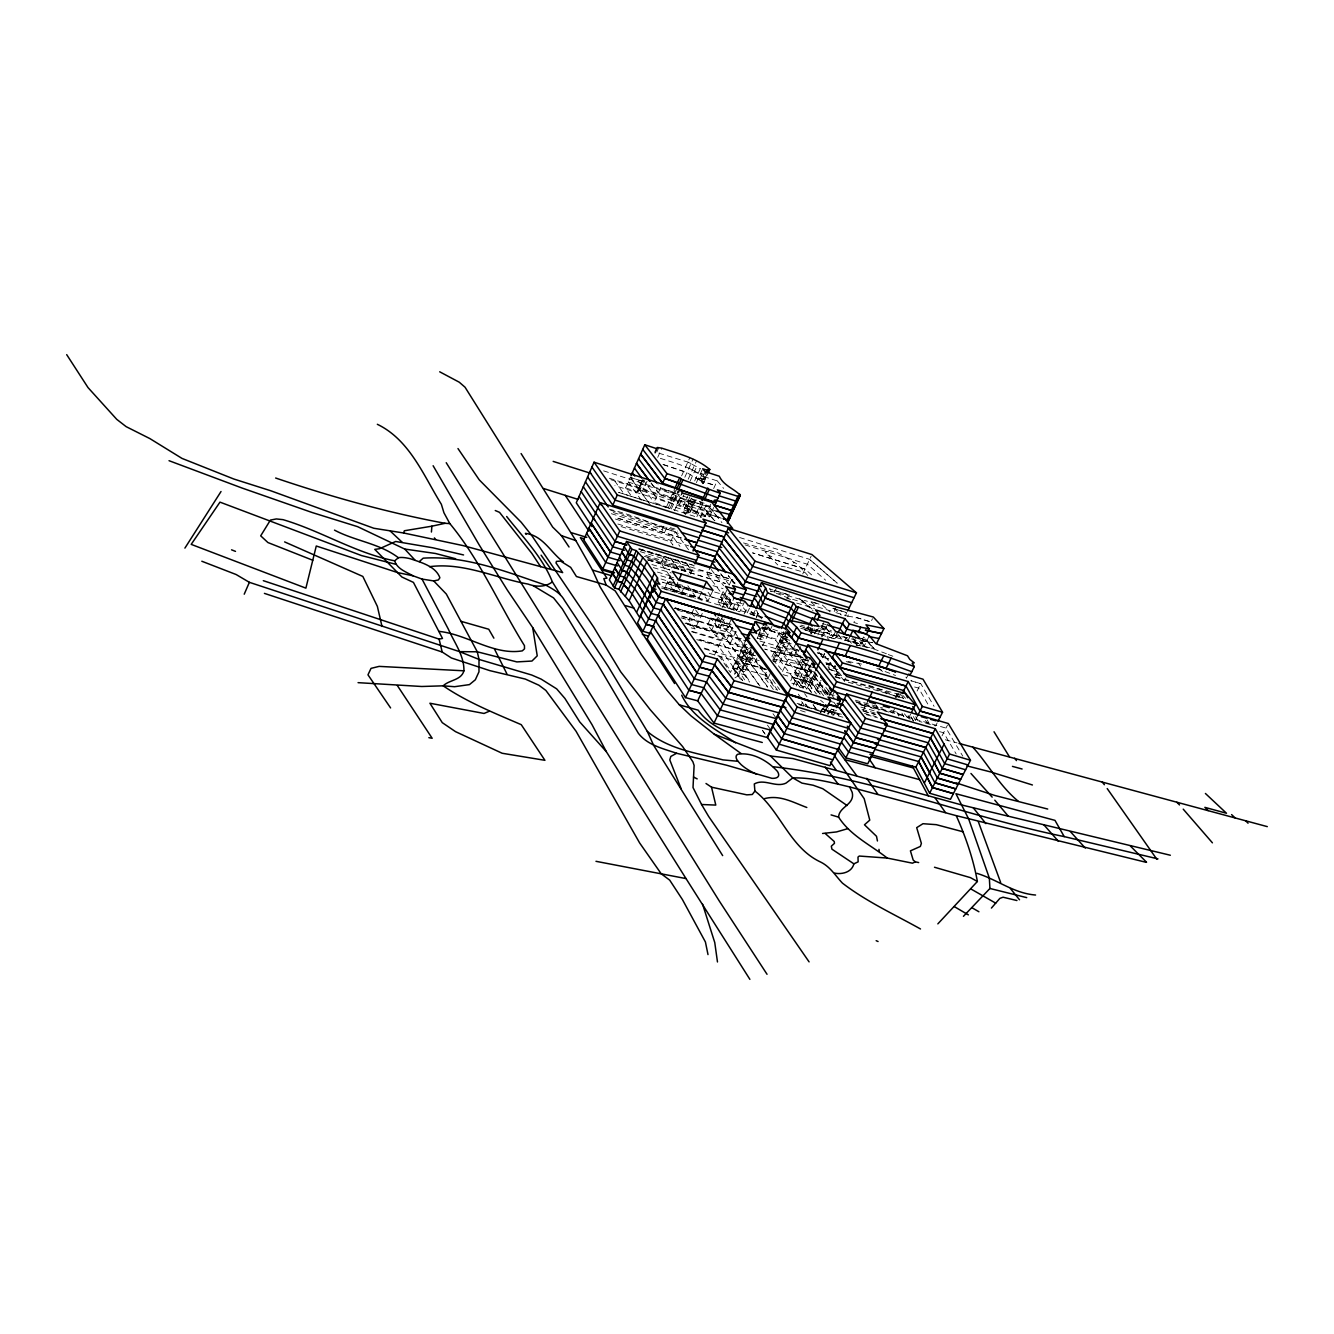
<?xml version="1.0" encoding="UTF-8"?>
<svg xmlns="http://www.w3.org/2000/svg" width="1334" height="1334" viewBox="0 0 1334 1334"><rect width="100%" height="100%" fill="white"/><g stroke="black" fill="none" stroke-linecap="round" stroke-linejoin="round"><path stroke-width="0.75" stroke-dasharray="5 3.75" d="M625.596 487.944L630.282 477.422L642.571 481.274L637.852 491.829L625.596 487.944L631.549 496.265M637.852 491.829L642.088 480.323M654.544 452.426L656.595 447.824M637.402 490.812L642.805 479.94M657.295 447.474L655.261 452.076L687.844 462.064L700.267 468.684M655.011 453.393L657.062 448.791M638.136 490.412L639.703 490.378L644.372 479.906M656.812 452.059L658.863 447.474M639.703 490.378L642.671 491.012L647.34 480.557M657.712 457.395L661.831 448.174M668.334 507.704L654.027 502.368L660.48 488.011L658.046 484.776M666.733 506.353L675.321 487.344M642.671 491.012L670.685 500.067L675.371 489.678M681.624 475.871L689.911 457.512M676.955 488.611L668.351 507.637L669.985 508.571L694.814 516.458L701.267 502.301L702.634 504.069L711.872 506.87M670.018 508.504L678.622 489.478M690.045 496.598L683.208 511.656L687.844 513.006L690.345 512.173L689.078 510.505L673.903 501.417L678.589 491.045M684.826 477.238L693.13 458.896M675.054 529.081L667.2 526.697L664.449 532.783L662.064 529.515L664.816 523.428M671.352 508.988L680.04 489.795M677.255 503.402L681.957 493.03M688.211 479.206L696.531 460.847M674.487 510.622L682.474 492.946M679.256 505.102L683.958 494.714M690.228 480.874L696.465 467.117M683.008 506.703L687.727 496.315M694.681 480.974L700.233 468.751M696.381 482.658L702.668 468.801M661.014 579.023L684.742 586.06L681.724 592.646L660.88 563.231L663.765 556.878L638.036 549.041L687.227 563.898M670.585 541.837L672.936 545.056L670.618 541.771L675.154 531.782L609.788 511.472M686.56 508.571L691.295 498.182L695.097 501.751L694.214 502.301M706.82 474.604L702.634 483.792L703.502 483.292L699.633 479.823L703.818 470.602M686.31 513.173L692.513 499.533M705.186 471.652L700.967 480.907L715.074 485.443M687.844 513.006L694.697 497.966M701.717 482.524L706.37 472.503M689.478 512.723L696.315 497.699M690.345 512.173L697.182 497.165M703.502 483.292L707.67 474.104M696.882 516.692L704.802 499.3M700.383 517.575L706.586 504.002L694.264 500.083M713.657 488.544L717.158 480.874L703.068 476.321L700.6 473.37L703.685 474.304M705.119 516.642L710.855 504.085M713.006 590.262L708.087 600.867L673.653 590.795L676.121 585.409L669.851 576.722L665.016 587.327L667.05 590.328M701.267 600.417L699.149 597.415L665.016 587.327L674.22 590.145L679.106 579.49M642.905 479.506L656.178 497.582L709.371 516.925L713.673 507.52M690.228 574.12L694.13 565.599L638.769 548.724M762.731 617.258L732.95 608.321L707.103 574.137L709.988 567.884M702.301 613.34L695.064 628.948L688.711 620.027L694.23 608.054L700.65 616.908M699.149 597.415L704.019 586.893M756.862 658.162L754.46 663.248L742.388 647.457L730.065 643.888L726.73 639.686L716.125 636.468L707.704 624.646L710.789 617.992L720.76 620.727L718.009 616.942M726.963 589.878L719.81 605.236L662.081 588.061M729.398 584.659L731.766 579.573M711.639 630.232L719.66 613.023M722.161 607.67L727.714 596.131M707.704 624.646L717.625 627.43L723.161 615.574M728.681 597.298L730.498 599.85L728.081 605.019L718.109 602.251L723.011 591.729L727.03 592.796M716.125 636.468L724.212 619.193M729.198 608.504L734.134 597.932M732.95 608.321L735.951 601.901L743.938 604.219M714.49 655.161L731.416 618.993M717.625 627.43L714.891 623.628L728.481 627.597L731.566 621.01M734.484 610.038L722.845 606.586L736.468 610.538L741.32 600.183L737.769 595.481M726.73 639.686L732.333 627.73L721.727 624.479L714.257 614.074L717.208 618.292M744.756 601.25L739.803 611.789L732.699 609.671M730.065 643.888L735.701 631.899L732.366 627.647L721.761 624.412M744.022 614.157L748.174 605.336M755.161 610.338L753.577 613.707L754.827 616.925L749.475 608.221L747.073 613.323L762.331 617.859M756.245 616.842L757.845 613.457L755.994 608.587M756.361 617.825L760.513 609.021M734.917 677.922L738.152 675.921L733.266 668.217L744.155 645.156L747.457 646.09M746.957 647.557L734.35 674.27L740.804 670.318L735.901 662.648M776.738 587.36L774.354 592.396L770.502 591.312M738.152 675.921L751.909 646.823M733.266 668.217L741.421 670.702L752.309 647.69M758.596 634.417L760.647 630.065M755.027 650.125L744.822 671.669L742.788 668.868L750.875 651.759M757.128 638.552L759.179 634.217L781.457 640.62L784.192 644.322L781.524 643.538M764.048 631.065L761.997 628.264L763.365 625.363M759.896 639.836L766.833 625.179M772.069 626.13L762.765 645.723L760.33 642.604M776.205 593.23L787.494 597.699L789.878 592.663M802.734 573.937L811.172 556.161M800.617 646.64L798.282 651.509L778.439 644.022L775.704 640.22L780.44 630.282M771.886 656.912L783.475 632.599M778.439 644.022L784.008 632.366L782.191 629.781M770.302 673.437L767.7 678.873L764.999 675.154L767.584 669.718L745.406 663.332L747.44 666.116L744.022 665.216M773.136 658.062L786.993 629.014M780.607 644.572L786.16 632.916M773.37 689.461L765.016 678.122L766.75 674.487M773.887 659.53L787.11 631.832M773.17 661.047L775.871 661.747L786.993 638.469L784.242 634.784L761.997 628.264M781.491 669.818L778.239 665.549L791.546 637.719M795.948 643.322L782.558 671.252L804.452 677.605L821.194 680.557M807.287 626.913L805.669 630.282L835.067 638.903L836.685 635.568M815.157 672.186L785.776 664.532L774.304 651.842L804.169 657.762L800.95 664.415L794.33 655.778L796.698 650.875M809.888 623.345L807.437 628.464L811.906 634.184M810.688 634.067L814.774 625.563M790.712 680.824L801.25 658.879L809.304 661.097L801.25 658.879L829.698 695.848L831.999 691.129M814.34 633.9L818.459 625.329M800.784 628.397L816.691 631.716L818.359 628.281M793.213 685.126L806.803 656.912M817.875 634.967L824.495 621.227M796.281 686.01L809.888 657.812M821.794 636.385L828.414 622.661M821.844 637.085L826.646 627.13M836.351 606.987L833.967 611.956L787.46 597.765M804.452 677.605L810.222 665.666M811.706 663.365L800.183 687.227L803.285 688.111L811.906 670.268L807.037 663.698L803.968 662.798L784.342 637.619L787.027 638.402M806.837 688.961L815.041 671.986M811.406 692.379L807.837 687.644L814.857 673.153L796.848 668.067L809.038 684.392M822.244 657.862L825.929 650.275M824.679 653.943L823.028 657.345L828.764 659.046L822.995 657.412L818.342 651.376M835.568 631.449L833.083 636.585L857.912 644.055L850.492 635.451L847.99 640.587L854.927 641.887L857.395 636.835M801.05 705.419L802.468 702.468M816.291 673.92L809.038 688.928L811.322 692.213M804.435 629.798L834.217 638.736L837.252 632.483M845.239 615.974L846.823 612.706L832.9 608.437L846.857 612.639M835.901 612.639L847.757 616.158L850.158 611.205M810.438 682.258L792.446 677.222L799.75 687.01L792.446 677.222L810.472 682.191L818.793 693.28L816.525 690.362L820.61 681.941M828.731 665.216L830.182 662.214L837.919 672.119M844.922 640.754L846.523 637.485L857.529 640.72M835.784 675.287L837.469 671.869L826.997 668.617M826.78 694.981L828.964 690.478M835.718 676.638L840.153 667.5M855.761 637.435L853.326 642.454L841.921 639.253L838.602 635.251M820.51 712.423L822.278 708.821L837.035 712.99L840.387 717.675M820.76 712.74L822.961 708.237M808.838 669.284L828.914 696.031L831.149 691.429M825.096 705.269L822.845 709.905L842.554 715.674M861.981 640.187L863.582 636.935L874.07 648.624L856.078 645.006L857.729 641.621M824.345 712.056L825.813 709.054M832.533 695.264L834.75 690.745M826.763 708.187L824.529 712.773L822.044 709.304L834.384 712.84L831.315 709.104L829.064 713.707M859.563 645.156L861.147 641.887M857.479 623.578L853.827 622.461L856.211 617.525L870.869 622.011L872.503 618.659M853.293 642.521L861.697 643.972L864.132 638.969M844.405 681.007L845.906 677.939M869.334 635.701L864.365 645.873L854.894 641.954L847.957 640.654M831.532 714.357L836.001 705.219M832.866 715.958L837.352 706.77M862.998 710.839L867.584 701.567M895.214 697.365L896.832 694.097L898.366 694.164M895.798 697.415L897.415 694.18M896.715 697.482L898.966 693.613L897.298 696.932M909.138 673.153L906.003 678.839M901.467 692.446L898.949 697.499L896.882 694.03L898.899 697.582M894.714 708.654L892.513 713.073L856.628 703.285M917.075 691.062L920.777 683.675L910.989 680.707M908.404 718.526L910.688 713.973M915.374 720.21L917.659 715.658M937.135 722.945L935.618 725.963L919.026 721.327M942.037 735.851L947.524 725.029M685.859 505.819L690.528 507.103L693.03 506.286C679.94 494.614 661.747 490.495 645.289 485.159M737.102 668.417L743.572 664.449L738.652 656.812L750.208 660.297L748.157 657.512M746.356 658.546L739.903 662.481L735.334 662.098L749.658 682.124M742.721 656.545L749.158 652.659M751.942 646.74L745.539 650.575L740.954 650.175L767.45 686.576M698.449 478.089L703.101 479.49L705.603 478.673C692.83 467.55 675.438 463.248 659.546 458.079M768.484 551.259L765.299 552.159L777.772 564.949M794.13 562.298L793.23 562.481L793.963 563.231M690.528 507.103L692.163 506.82M687.96 501.2L694.247 502.234M704.736 479.173L698.482 478.022L700.95 480.974L715.041 485.509M647.54 558.012L687.71 571.169L701.601 570.802L732.966 579.923M640.754 484.559L642.354 484.459M732.516 668.051L737.152 668.351M742.755 656.461L738.136 656.145L759.73 686.06M743.772 644.189L746.873 644.389M846.556 637.419L838.002 636.268L824.229 632.133M781.224 566.266L785.292 566.883M847.707 616.225L856.245 617.459L870.902 621.944M825.779 662.781L833.033 664.449M820.894 656.145L826.496 657.112M848.057 661.447L862.064 664.182M773.086 658.963L800.95 664.415M774.27 651.909L802.134 657.429M856.111 644.939L874.104 648.557L863.615 636.868M798.699 650.975L776.772 646.657L783.958 653.577M862.564 640.704L872.569 642.738L858.546 639.97M802.835 657.379L790.862 653.943L779.323 641.321L791.262 643.738M779.289 641.404L791.229 643.822M787.794 637.285L781.824 636.051L789.011 643.021M787.76 637.352L781.791 636.135L793.397 648.641L797.382 649.808M642.321 484.525L645.322 485.092M794.33 655.778L802.901 657.662M770.318 590.829L807.404 601.284M762.248 627.247L778.839 633.65L781.557 637.502L790.829 640.77M781.557 637.502L783.725 638.052M831.282 709.188L833.783 709.755M945.306 739.77L957.062 742.905M746.14 675.187L740.47 673.67L744.689 679.89M863.948 711.372L875.888 714.64M791.846 683.175L807.837 687.644M767.884 555.044L771.869 556.762M835.668 676.722L899.466 694.564M720.727 620.794L710.789 617.992L714.757 623.545M796.882 667.984L814.891 673.086L818.492 677.772L814.857 673.153M794.63 672.636L812.689 677.639L825.813 694.964M866.266 714.657L877.589 717.859M842.888 717.208L832.449 714.274L828.131 708.688M685.993 622.928L743.221 639.219M823.678 695.764L799.049 663.482L815.091 667.95M765.733 669.201L745.372 663.398L747.407 666.2M742.788 668.868L764.999 675.154M765.016 678.122L767.7 678.873M834.951 677.005L868.551 686.61L897.015 696.815M748.124 657.579L759.263 660.68M704.669 648.991L754.46 663.248M741.421 670.702L744.822 671.669M862.965 710.922L874.754 714.19M864.499 713.39L876.355 716.708M836.635 710.705L830.732 709.021L828.047 714.49L823.295 708.171M841.387 714.29L837.418 713.156L839.87 716.425M730.532 599.783L720.593 596.915L729.164 608.571M730.498 599.85L720.56 596.998L724.629 602.384M817.692 653.126L823.745 654.777L844.372 681.09L903.552 698.266M826.113 663.181L835.834 665.966M755.711 655.828L697.932 639.186L755.678 655.894M823.078 686.043L819.126 684.992L826.73 695.047M816.525 690.362L834.167 695.431M855.744 701.601L904.786 715.658M865.316 706.17L859.379 704.435L879.023 710.105M860.864 707.087L874.704 710.972M861.981 709.354L875.954 713.29M939.603 731.666L943.622 732.733L956.161 753.977M834.65 712.289L822.311 708.754L824.762 712.289L799.033 704.069M787.277 567.45L805.202 572.636L810.655 578.706M817.225 652.693L825.062 654.961M681.057 617.809L688.711 620.027M762.114 644.656L801.817 656.161M691.245 627.847L695.064 628.948M775.871 652.343L764.766 649.124L775.904 652.259L778.622 655.994L775.938 655.227M778.656 655.928L775.988 655.144L795.331 680.74L798.449 681.541L803.285 688.111M692.429 631.549L748.274 647.607M801.084 668.768L804.169 669.651L809.021 676.255L805.919 675.354M804.135 669.735L801.05 668.851L781.557 643.472L784.225 644.255M783.008 674.637L824.562 686.66M709.304 653.327L765.466 669.568L757.362 663.832M803.035 681.341L806.17 682.141M855.261 700.2L882.891 708.071M890.728 710.422L896.648 712.139L898.632 715.924M856.361 702.318L945.973 728.081L962.814 756.195M743.538 542.921L778.156 553.01L797.449 564.232L805.202 572.636M674.62 608.237L691.846 613.256L698.182 622.211L682.925 617.775M674.587 608.304L691.796 613.34M677.739 610.222L700.683 616.825M681.524 616.025L737.385 632.233M757.295 638.136L765.299 640.387M760.113 641.137L778.689 646.44L781.407 650.175L778.722 649.391M684.992 623.228L742.838 639.936M803.918 662.881L807.003 663.782M835.568 674.204L841.487 675.838M808.804 669.368L811.939 670.185M809.054 676.171L805.953 675.271L820.093 694.164M829.414 701.067L835.334 702.785M761.964 628.347L784.209 634.867M676.071 608.221L731.949 624.512M759.83 632.766L767.85 635.034L761.697 627.297M914.607 686.993L918.576 688.061L928.731 705.669M837.819 669.585L827.997 666.717L831.265 671.035M810.255 665.599L788.311 659.246L783.992 653.51M834.484 674.187L842.104 676.421L836.051 669.084M785.826 664.465L807.72 670.852M692.629 502.501L687.977 501.15L690.412 504.152L704.519 508.537L714.64 520.827L716.742 516.241L706.62 503.935M819.86 628.714L831.649 632.099M674.22 590.145L699.116 597.499M770.385 629.665L762.414 627.313L770.352 629.731L767.917 626.58M846.19 661.614L854.043 663.932M910.955 680.774L920.777 683.675L934.083 706.37M822.311 623.612L826.263 624.696M708.054 600.934L701.601 592.129L667.45 581.991L673.653 590.795M667.417 582.074L701.567 592.196M676.121 585.409L710.555 595.531L707.27 591.245M793.43 648.557L797.415 649.741M673.587 577.755L669.851 576.722L676.155 585.326M661.981 586.743L681.724 592.646M722.211 600.1L662.498 582.191L722.178 600.167L728.081 607.987M838.035 636.201L801.017 625.129M785.876 633.667L764.866 626.613M651.876 564.532L669.685 569.835M653.293 567.6L671.252 572.953M713.023 585.676L723.011 588.611M657.429 572.086L671.285 576.188M660.864 575.838L674.837 579.973M714.607 592.029L724.595 594.964L736.435 610.605M821.36 627.68L831.332 630.615M830.465 669.751L837.469 671.869M704.169 648.107L716.141 651.626L730.415 672.503L745.539 640.77L733.216 637.185L729.898 632.933L719.259 629.765L714.791 623.478M707.103 574.137L734.934 582.574M786.626 598.249L790.612 599.45M644.339 556.345L691.812 570.669L685.926 562.648M649.008 559.63L660.88 563.231M647.74 559.863L725.413 583.442L647.707 559.93M669.735 569.968L666.3 568.934L661.381 562.214M820.844 625.363L826.68 627.047M819.51 631.582L807.437 628.464L823.462 632.916L829.381 640.303M812.339 630.632L799.933 626.13L808.821 629.548M696.765 639.636L718.676 646.19L742.588 680.59L733.016 666.983M638.819 548.658L692.196 564.932M640.12 551.626L731.799 579.49L735.367 584.192M796.731 603.085L814.64 608.487M661.464 588.044L695.297 598.399M687.944 624.345L723.778 635.301L760.013 686.143M687.91 624.429L723.745 635.384L738.202 656.011M691.379 631.666L721.227 640.754L735.601 661.531M735.868 662.731L744.055 665.149M787.227 594.347L769.334 588.861L791.162 595.648M819.026 604.102L811.072 601.667L818.993 604.169M645.756 555.444L686.143 567.934L694.63 571.636M728.848 624.462L675.087 607.887L728.898 624.379L776.338 689.861M682.491 616.475L726.33 629.848L740.82 650.458M738.619 656.878L746.773 659.38M716.191 511.055L708.704 508.821L711.506 512.256M610.772 479.673L681.307 501.734L686.01 504.052L701.634 517.392M706.536 513.54L719.593 517.559L706.57 513.473L709.338 516.992M615.441 519.043L672.903 536.752L679.956 546.406M621.094 526.58L670.618 541.771M699.116 507.037L700.467 508.821L711.539 512.189M745.089 544.889L807.353 564.232L825.646 580.223M805.002 569.151L752.509 552.843L805.036 569.084L814.157 577.138M611.372 513.707L662.064 529.515M681.157 537.885L616.191 517.675L682.041 538.269M617.859 524.012L688.728 545.889M739.603 537.519L809.655 559.363L837.218 583.191L809.621 559.43M610.538 510.238L677.505 531.082M609.321 509.204C633.333 514.924 655.428 524.912 678.272 533.367M705.319 516.692L675.921 507.454L673.52 504.185L614.924 485.643M647.89 501.634L618.609 492.379L669.401 508.371L649.841 502.251M628.214 482.058L640.503 485.893L640.053 484.876M609.304 478.206L675.704 499.366L678.106 502.635L707.52 511.906L712.373 518.192M800.483 710.522L806.42 712.406M650.692 505.469L630.282 477.422L642.538 481.341L642.104 480.257M603.618 470.869L677.872 494.547L680.29 497.799L709.688 507.187L721.927 522.645M680.323 497.732L709.721 507.103M797.098 703.351L824.812 712.206M798.766 704.635L822.544 712.139M673.186 492.063L660.513 487.944L674.787 493.397M663.115 464.482L686.91 472.636L702.201 481.657M663.081 464.549L683.658 471.336M868.651 685.192L889.078 692.913L891.262 696.631M876.888 668.484L895.531 675.471M886.376 653.71L873.286 648.808L866.867 640.754L861.197 638.352L866.833 640.82M888.194 654.494L895.681 657.278M762.198 627.313L778.806 633.717M759.129 633.833L775.704 640.22M670.685 500.067L673.903 501.417M687.827 462.131L691.045 463.498M694.364 471.736L698.149 473.353M716.775 516.175L722.161 518.709M696.048 477.956L699.633 479.823M674.821 493.313L701.3 502.234L702.668 504.002M685.643 500.9L689.211 502.768M688.961 468.101L692.346 470.085M820.543 700.267L823.412 702.568M801.767 600.017L814.207 610.822M843.772 636.468L851.542 643.221M833.833 608.221L841.387 614.991M822.378 605.086L829.915 611.872M810.955 601.901L816.958 607.354M799.583 598.666L813.123 610.889M820.677 626.546L834.217 638.736M878.806 668.084L883.308 672.253M772.519 659.963L778.239 665.549M902.885 695.414L905.519 698.316M861.18 641.821L866.416 647.69M925.379 720.41L928.047 723.462M717.192 480.807L723.612 488.361M904.369 713.79L908.371 718.609M896.681 712.056L899.333 715.307M837.535 633.833L841.954 639.186M685.893 505.753L688.311 508.771L702.418 513.14L704.902 516.291M704.485 508.604L714.607 520.894M805.436 681.124L811.706 688.844M834.317 702.968L837.385 706.687M683.208 511.656L685.643 514.624M704.269 477.122L705.569 478.739M814.44 628.898L816.658 631.782M761.714 618.959L758.046 614.257L745.673 610.655L742.304 606.486L731.649 603.251L723.045 591.646M760.397 634.167L765.266 640.453M858.112 662.881L860.663 666.116M803.068 681.257L808.988 689.011M734.5 583.658L728.281 575.638L734.467 583.742M810.205 627.964L812.306 630.699M691.729 504.686L692.996 506.336M736.685 637.352L753.26 658.813M809.071 684.325L816.458 694.03M720.977 574.187L729.631 585.543M834.1 698.099L825.696 687.143L831.666 695.047M778.773 649.308L798.182 674.787L801.3 675.604L806.136 682.224M736.518 602.218L738.869 605.403L725.279 601.351L728.047 605.102L718.142 602.184L721.127 606.37M859.58 641.321L861.664 644.039M876.038 705.069L878.339 708.071M711.222 569.501L723.595 585.709M700.5 508.754L699.133 506.97L658.329 492.796L651.042 483.025M759.213 634.134L761.297 636.868L757.895 635.868L761.264 636.952L759.179 634.217M804.585 693.58L807.003 696.898M813.19 704.902L816.842 709.821M696.982 511.722L698.332 513.507M805.586 704.002L808.02 707.237M799.083 663.398L811.322 679.673M651.075 482.958L658.362 492.73M774.053 659.296L775.838 661.814M675.187 531.716L689.395 550.892M801.617 701.634L804.068 704.919M721.444 618.126L728.481 627.597M794.68 672.569L806.787 689.028M750.925 651.676L752.943 654.527L741.387 651.025L746.323 658.629M814.857 676.888L828.948 695.948M798.399 681.624L803.251 688.194M811.939 682.908L820.127 694.08M720.693 573.72L723.128 577.038M638.386 480.924L654.027 502.368M685.893 562.715L691.779 570.752M743.822 644.105L777.655 690.312M798.282 694.18L801.901 699.133M630.298 477.355L648.324 502.101M677.722 559.696L688.244 574.27M740.854 650.375L767.517 687.243M628.247 481.991L641.371 500.283M813.073 704.585L817.675 711.089M687.81 585.793L697.282 598.999M825.863 708.971L828.781 713.19M614.741 480.94L624.345 494.38M663.798 556.812L671.902 568.251M735.634 661.464L750.042 681.757M772.97 713.69L776.588 718.743M805.536 704.152L807.804 707.454M732.549 667.967L740.837 679.79M772.469 679.506L779.606 689.695M767.467 725.146L771.052 730.248M762.464 730.265L764.816 733.65M762.748 730.782L765.116 734.2M720.927 656.678L730.282 670.618M744.189 645.089L749.124 652.726M905.903 677.122L906.57 678.306M927.23 719.943L929.214 723.562M915.658 716.575L917.625 720.21M913.423 721.044L910.422 715.691L913.373 721.127M901.501 695.047L903.435 698.716M913.39 716.608L915.341 720.277M910.105 719.41L908.137 715.791L910.071 719.476M901.917 713.123L903.885 716.742L901.867 713.206M756.578 610.255L757.845 613.457M835.784 667.017L826.246 664.199L835.751 667.083M825.963 627.764L822.044 626.33L825.929 627.83L833.05 636.652L825.963 627.764M678.923 569.618L669.568 556.662L678.889 569.685"/><path stroke-width="1.5" d="M457.979 448.558L479.239 479.84L521.227 522.294L531.499 535.167L593.73 627.163L620.694 671.802L650.108 709.571L682.658 746.59L692.896 761.814L694.114 765.449L693.013 787.544L701.567 804.502L708.604 816.391L809.088 961.881M431.416 532.016L431.899 526.18L445.089 523.312L449.825 523.595C480.04 559.913 499.416 605.419 524.462 645.639L524.512 648.824L522.311 650.859C493.43 655.628 467.434 634.284 438.819 631.366M918.676 862.564L915.407 861.864L912.456 863.181L887.243 858.062C870.568 844.939 850.392 835.534 838.602 817.142C838.953 806.486 855.127 804.752 852.209 792.396L849.641 786.927C831.049 782.491 812.022 777.472 792.813 777.922L785.976 783.141C775.621 787.927 764.215 778.239 754.294 783.975L754.911 791.062C780.64 810.772 789.311 847.557 820.81 862.148C830.448 866.933 835.451 875.788 842.454 883.141C866.466 901.617 894.197 914.29 920.51 928.981M396.115 564.365L361.547 555.578L219.977 502.134L191.196 544.372L305.886 588.144L316.275 546.006L397.465 572.536L412.973 575.788L422.011 579.073L433.717 580.94L438.336 579.957L439.903 577.772C435.618 566.1 420.744 562.348 410.055 558.663A24.612 7.871 22.6 0 0 398.382 557.712L394.681 560.83C396.948 568.901 406.436 572.053 412.973 575.788M66.7 354.644L88.011 387.577L116.758 419.36L126.146 426.647L149.892 438.603L182.008 458.412L233.834 479.023L270.752 490.762L373.837 528.264L403.585 532.983L404.335 530.765L431.899 526.18M422.011 579.073L448.307 629.064C454.26 642.621 464.232 655.411 463.932 670.802C461.231 680.423 449.458 679.723 443.171 685.826L421.727 686.493L358.062 682.658M887.243 858.062L859.263 856.044L857.995 857.062L858.129 861.847L853.877 863.832C851.892 872.186 842.138 874.637 834.684 873.153M244.222 594.197L249.375 582.324L236.151 574.537L201.818 561.247M693.113 551.042L705.953 523.028L702.901 519.109L732.75 528.564L711.889 502.368L682.474 492.946L680.04 489.795L594.064 462.198L576.271 502.768L591.996 526.596M694.947 563.832L698.866 555.294L677.455 526.747L600.167 502.635L583.742 539.836L602.735 569.068L614.59 572.603M612.823 505.102L617.292 495.031L594.064 462.198M630.982 475.821L644.789 444.772L657.062 448.791L657.295 447.474L661.831 448.174C678.322 453.643 696.415 458.029 709.788 469.485L708.404 472.519M602.735 569.068L619.743 530.965L600.167 502.635M626.563 541.454L609.355 579.89L614.507 587.894L618.943 589.311L629.148 600.75L639.586 617.308L657.529 577.872L646.74 561.831L636.335 550.659L631.882 549.224L626.563 541.454L734.167 574.404L746.206 589.728L741.354 600.117L733.55 597.865M613.09 585.993L630.432 547.357M614.507 587.894L631.882 549.224M644.789 444.772L666.95 473.62L662.664 483.158L715.858 502.768L713.99 500.433M618.943 589.311L636.335 550.659M620.56 591.912L638.002 553.176M625.346 596.098L642.855 557.295M675.354 487.277L679.64 477.772L666.95 473.62M676.988 488.544L681.274 479.023L679.64 477.772M714.424 505.886L720.21 493.263L682.958 479.89L678.656 489.411L703.468 497.482M629.148 600.75L646.74 561.831M636.718 612.106L654.56 572.836M657.529 577.872L657.812 581.507L659.896 584.225L655.628 583.091L637.552 622.811L642.921 631.316L650.875 633.6M705.936 473.253L707.32 470.202L709.788 469.485M707.537 473.02L708.921 469.968M702.018 500.667L707.787 488.011M642.921 631.316L661.164 591.329L655.628 583.091M709.154 489.761L704.836 499.233L715.874 502.701M665.683 598.649L647.273 638.869L685.509 697.599L697.682 700.85L713.99 723.095L767.5 737.602L787.66 695.731L731.416 618.993L665.683 598.649L705.102 655.628L717.292 659.013L734.05 680.64L787.66 695.731M681.557 574.137L679.139 579.406L704.052 586.827L706.47 581.591L672.303 571.369L678.589 580.007L713.006 590.262L706.47 581.591M707.32 470.202L702.668 468.801L705.186 471.652L719.276 476.221C723.745 485.776 733.817 488.461 740.337 495.298L737.902 496.331L727.08 519.793L723.311 518.709M727.564 520.694L731.132 512.956L731.065 514.824L729.214 515.174M734.034 506.67L737.619 498.883L738.169 500M738.352 497.282L739.786 494.197M727.497 522.594L739.736 496.015M727.397 523.362L740.337 495.298M710.022 567.817L728.281 528.281L811.939 554.56L856.445 592.83L847.64 611.005M746.206 589.728L732.599 585.626L735.418 589.328L732.983 594.514L728.981 593.447M685.509 697.599L705.102 655.628M728.281 528.281L754.977 561.214L743.088 586.626L716.858 553.026M697.682 700.85L717.292 659.013M750.258 606.536L761.464 582.708L836.351 606.987L873.303 617.025L883.925 628.547L876.571 643.538M755.994 608.587L765.649 588.077L761.464 582.708M760.313 608.237L767.584 592.796L765.649 588.077M745.206 641.154L749.441 632.183L754.01 632.633L760.33 629.031L755.261 621.594L746.957 639.203M713.99 723.095L734.05 680.64M763.365 625.363L764.732 622.461L786.993 629.014L789.778 632.616L788.411 635.501M781.274 628.531L793.48 602.868L767.584 592.796M785.176 629.048L789.344 620.293L819.176 626.546L812.389 618.159L809.921 623.278L812.156 626.163M789.745 620.293L796.298 606.553L793.48 602.868M791.912 620.86L798.466 607.137L819.726 615.257L817.292 620.343M789.344 620.293L796.615 627.113L791.579 637.652L795.948 643.322L807.937 646.79M795.981 643.238L801.05 632.649L796.615 627.113M816.208 614.174L813.757 619.259L795.998 612.306M911.489 712.389L915.324 704.702L905.819 693.747L846.656 676.405L825.929 650.275L807.904 645.072L803.502 654.21L807.203 659.063M749.441 632.183L790.912 687.727L767.183 737.035L776.338 750.042L829.915 765.666L850.875 723.145L839.553 707.854L828.347 704.602M817.892 649.758L822.978 639.236C854.244 645.106 884.575 655.428 914.324 666.616L910.055 675.187M813.373 667.233L814.807 664.265L809.888 657.812L806.803 656.912L787.11 631.832L789.778 632.616M776.338 750.042L797.165 706.987L787.727 694.347L827.33 707.037L825.663 704.736M815.824 670.385L820.293 661.13L807.904 645.072M838.336 632.166L844.889 618.643L815.474 609.855L819.726 615.257M832.082 658.146L839.703 642.421M850.125 635.718L844.389 634.15L849.358 623.928L844.889 618.643M850.492 635.451L852.96 630.365L859.896 631.699L869.334 635.701L875.821 643.655L907.52 655.778L909.771 659.363L914.257 662.848L912.189 663.231L914.324 666.616M825.329 651.142L845.139 656.095L850.225 645.673M905.953 686.076L840.153 667.5L842.404 662.898L834.617 653.06L825.296 651.225M858.279 632.283L860.73 627.247L869.101 628.814L866.65 633.833L858.246 632.349M820.293 661.13L836.618 681.674L832.032 691.045L829.548 687.877M746.606 638.186L749.658 638.486L746.64 638.119L787.91 693.963L827.514 706.67L830.532 700.467L828.014 697.032L840.37 700.617L837.385 706.687L828.531 704.235M838.269 700.583L839.753 697.565L834.75 690.745L831.899 689.911L811.706 663.365L814.807 664.265M869.918 754.327L915.874 767.15L929.615 793.23L950.475 799.283L970.485 760.263L948.291 723.512L846.756 694.097L839.786 708.321L858.212 732.85L880.157 738.869M937.935 721.361L942.554 712.239L923.011 679.189L834.617 653.06L878.722 665.949L883.858 655.544M867.617 701.484L872.203 692.179L915.324 704.702M845.139 656.095L885.993 668.484L891.129 658.096M970.485 760.263L949.591 754.027L935.301 728.748L877.255 711.989L887.31 724.479L867.734 763.798L845.856 757.845L865.416 718.309L846.756 694.097M902.234 693.563L908.221 681.541L842.404 662.898M908.221 681.541L922.311 706.403L917.692 715.591L912.706 706.636M915.874 767.15L935.301 728.748M924.462 782.791L944.222 743.888M929.615 793.23L949.591 754.027M754.911 791.062L752.293 794.497L746.807 794.847L711.522 787.177L706.003 783.492M221.027 491.512L184.909 548.107M822.578 833.483L836.518 831.932L847.657 828.697M849.641 786.927L956.245 815.658C965.432 836.118 973.42 859.246 977.372 881.491L937.835 923.878M729.548 518.693L727.047 519.86L723.345 518.643M738.202 499.933L735.718 501.05L718.926 495.781M991.412 908.07L999.866 898.366L1003.051 897.215L1016.942 900.533M1157.979 858.896L1064.215 836.601L1054.977 820.36L955.944 793.73L968.717 819.076L989.344 878.089L989.928 888.477L963.448 916.308M419.243 561.614L423.178 558.179C465.649 555.278 506.587 571.952 546.123 585.293C553.076 589.228 560.597 593.08 564.515 600.433L608.204 666.45L647.307 731.416L653.643 745.356L722.661 855.611M506.653 516.491C522.945 537.185 542.554 557.162 552.359 581.857C545.439 587.36 535.968 586.993 528.064 584.092C495.448 578.022 463.448 562.198 429.581 566.683M756.695 774.254A23.228 7.821 26 0 1 741.137 764.649L737.985 761.297A23.378 7.871 26 0 1 737.935 754.194C752.593 752.026 767.767 760.78 777.405 771.369A23.378 7.871 26 0 1 771.919 778.339L726.63 765.216L676.605 753.276L670.819 756.445L669.785 759.93L681.174 788.828M489.411 711.189L484.042 713.457L429.915 703.235L442.271 722.661L455.528 731.649L502.151 753.26L544.922 760.313L521.26 724.679C494.647 713.173 467.217 702.218 443.171 685.826L454.561 686.71L469.451 684.609L475.338 679.773L478.973 671.802L479.006 659.413L477.289 651.792L446.323 594.047L433.717 580.94M263.315 580.674L439.103 639.119L442.488 638.452L413.44 582.408L401.901 577.022L374.787 549.375L379.473 548.741L395.681 541.487L432.633 547.757L463.565 554.944M731.099 514.757L716.158 511.122M731.416 510.405L714.624 505.186L731.382 510.472L733.266 510.072L733.316 508.204M249.375 582.324L459.546 651.642L477.289 651.792L516.858 661.914L531.949 661.047L537.235 655.844L532.716 627.664L507.304 590.062L479.089 544.756L433.116 465.733M764.699 798.566C779.973 794.697 792.98 802.351 806.82 807.487M463.932 670.802L379.123 666.383L371.035 668.367L367.967 674.821L390.595 707.937M701.567 804.502L715.791 805.086L711.522 787.177M773.203 766.75C872.553 777.839 966.516 816.625 1064.215 836.601M737.985 761.297L722.961 759.88C696.932 753.126 668.584 749.458 647.307 731.416M521.094 453.56L575.838 540.587L592.496 570.052L600.067 586.81L641.204 654.194L666.933 690.178L679.39 704.852L691.062 715.924L714.257 734.184L770.485 756.028L792.98 758.562L962.414 805.152L1170.352 855.244M169.034 460.697L242.021 488.027L312.106 512.506L357.595 526.663L404.736 549.058L435.534 553.493L455.628 558.746M428.848 737.669L432.166 738.269L397.365 685.576M786.86 625.496L798.499 637.986L847.707 650.842M708.004 954.594L705.419 941.987L682.408 899.533L669.701 880.14L661.247 873.82L639.653 842.971L576.055 731.249L545.873 690.445L538.903 685.226L525.313 679.073L489.761 670.618L451.376 657.979L442.204 652.026L264.415 593.38M595.981 861.314L686.026 878.589L749.891 979.356M445.089 523.312C387.577 512.623 331.032 496.765 275.638 478.022M403.585 532.983L463.115 545.606L562.665 572.619L556.011 562.965L556.445 561.397L560.547 561.08L570.669 567.367L576.438 576.521L606.186 585.076L615.174 590.879L674.604 683.542M869.001 636.551L879.023 638.519M865.466 630.265L881.457 633.583M865.499 630.198L881.491 633.5M394.681 560.83C355.594 553.193 321.127 530.882 282.958 519.643L276.321 518.943L270.418 520.077L260.697 535.834L267.934 542.554L312.773 560.247M883.925 628.547L865.949 624.796L869.101 628.814M812.389 618.159L828.414 622.661L835.568 631.449L860.397 638.953L852.96 630.365M956.245 815.658L1146.306 862.348M989.928 888.477L1026.73 897.632M1047.724 809.054L994.797 795.464L956.595 783.025M967 765.899L990.762 771.969L1032.416 784.976M976.905 873.336C997.348 879.573 1013.456 893.263 1035.568 895.031M796.031 612.223L793.83 611.739L791.062 607.954L765.182 597.899M796.298 606.553L798.466 607.137M959.029 743.422L1267.3 826.63M844.772 759.63L919.643 779.656L928.281 795.831M656.011 589.261L653.126 588.577L658.629 596.865L754.394 625.046M839.753 697.565L837.285 696.898L840.37 700.617M688.961 690.212L701.134 693.48L717.475 715.708L771.052 730.248M701.1 693.563L688.911 690.295L650.508 631.799M870.602 756.428L913.406 767.967L919.643 779.656M1012.439 766.383L1022.094 769.001M870.585 758.062L848.674 752.159L841.421 742.171M699.733 667.133L711.922 670.485L728.547 692.296L782.141 707.22L728.514 692.379L711.872 670.568L699.683 667.217L660.63 609.671M773.803 724.495L720.227 709.888L703.818 687.76L691.612 684.542L653.043 626.28M872.97 753.276L851.059 747.34L843.772 737.385M663.131 604.202L702.401 661.431L714.624 664.716L731.315 686.426M779.356 712.99L725.746 698.216L709.221 676.255L696.982 673.003L658.062 615.308L697.032 672.92M855.861 737.602L877.755 743.672L855.828 737.685L847.273 726.163M776.588 718.743L722.978 704.069L706.52 682.007L694.297 678.773L655.561 620.76M875.354 748.474L853.477 742.438L844.906 730.949M875.321 748.557L853.443 742.521L844.872 731.032M884.942 729.231L862.998 723.161L844.455 698.783M784.909 701.434L731.282 686.51L714.59 664.799M882.541 734.05L860.613 728.014L842.121 703.552M874.704 749.291L918.709 761.547L932.533 787.51L953.393 793.597M679.39 704.852L698.182 710.188C713.04 731.015 739.203 736.101 762.281 742.488M840.203 667.434L832.433 657.562L840.153 667.5L906.003 686.01L919.976 711.039L940.22 716.842L920.026 710.955M843.888 673.787L903.752 690.528L907.687 697.765M865.416 718.309L887.31 724.479M877.455 739.186L923.445 752.193L937.352 778.039L958.229 784.159L937.402 777.955M875.054 744.005L921.077 756.878L934.917 782.825L955.794 788.911L934.967 782.741M642.304 634.367L648.207 636.051M881.807 735.001L925.813 747.49L939.836 773.17L960.713 779.306L939.803 773.236L934.534 762.965M881.774 735.084L925.779 747.574M921.344 716.708L926.897 718.209M930.532 719.343L936.101 720.844M884.509 724.996L930.565 738.086L944.689 763.648L965.616 769.768M884.142 730.332L928.197 742.788L936.952 758.212M460.78 621.26L488.744 629.248L493.88 638.152M646.123 624.279L654.094 626.58L646.09 624.362L640.737 615.824M922.311 706.403L942.554 712.239M869.585 702.051L875.454 703.752M883.291 706.003L889.178 707.687M932.916 733.467L880.874 718.509L932.95 733.383L941.787 748.674M656.595 621.11L648.591 618.876L643.221 610.372M869.901 696.882L913.006 709.338L834.3 686.393L805.719 649.608M934.5 867.25L970.452 877.639L977.372 881.491M735.418 589.328L725.463 586.443L734.134 597.932L744.756 601.25L748.174 605.336L760.513 609.021L772.903 624.362L661.164 591.329M849.358 623.928L860.73 627.247M818.893 616.742L842.454 623.662L846.873 629.048L856.395 631.732M653.643 607.804L648.191 599.45L653.61 607.887L661.614 610.138M741.337 633.483L749.358 635.734M659.113 615.624L651.092 613.39L645.706 604.919M839.286 703.935L843.238 705.086M837.285 703.435L843.205 705.169M953.36 793.663L932.483 787.594L918.676 761.631M847.657 650.925L881.324 660.68L911.789 671.719M664.132 604.635L656.111 602.368L650.675 593.98M735.901 625.746L751.892 630.348M833.983 691.712L847.857 695.681M837.635 698.082L845.539 700.383M837.602 698.166L845.506 700.467M832.816 759.813L779.173 744.189L770.018 731.149M754.427 624.962L658.679 596.782L653.176 588.494M837.969 749.358L784.292 733.6L775.021 720.727M781.774 738.803L835.384 754.577M835.351 754.66L781.741 738.886L772.536 725.896M828.197 625.346L839.986 628.748L844.389 634.15M592.496 570.052L611.806 575.821M805.386 652.093L801.401 650.909L805.352 652.176M625.279 605.569L634.117 608.187M836.618 681.674L872.203 692.179M942.288 768.367L963.165 774.537L942.238 768.451L936.985 758.129M777.555 715.474L786.86 728.297L840.553 744.105M820.46 644.455L798.532 637.919L794.114 632.333M968.084 764.982L947.14 758.829L941.837 748.591M845.723 733.6L792.012 717.659L782.674 704.836M789.478 722.895L843.138 738.869L789.428 722.978L780.14 710.122M831.065 814.907L838.602 817.142M732.099 591.462L743.788 594.897M617.592 565.916L605.703 562.431L586.626 533.283M801.05 632.649L822.978 639.236M848.324 728.347L794.58 712.323L785.226 699.55M571.069 532.616L586.777 537.369M610.405 551.909L591.145 523.078L610.372 551.976L620.277 554.894M608.071 557.128L588.878 528.181L608.037 557.212L619.926 560.697M797.165 706.987L850.875 723.145M624.595 550.258L612.706 546.74L593.397 517.959M584.309 538.836L580.357 537.635L606.937 578.156L603.802 578.656L606.186 585.076M744.655 592.98L756.628 596.531M740.303 597.449L752.259 600.984M696.531 560.38L617.392 536.235L597.932 507.704M615.091 541.421L626.947 545.039L615.057 541.487L595.664 512.84M758.996 591.479L743.055 586.693L716.825 553.093M601.751 569.801L613.707 573.453M619.743 530.965L698.866 555.294M849.258 607.687L747.824 576.521L721.427 543.121M694.197 562.898L710.088 567.767M719.143 548.074L745.439 581.624L761.38 586.426M745.439 581.624L761.347 586.493M693.38 549.875L715.241 556.628L693.346 549.942M851.659 602.718L750.208 571.436L723.695 538.219L750.242 571.352M697.048 556.678L714.974 562.131M697.849 540.103L721.727 547.474M685.092 539.103L696.898 542.788L685.059 539.186M754.977 561.214L856.445 592.83M695.598 545.022L717.492 551.742M690.695 546.506L694.63 547.724M854.077 597.749L752.593 566.333L726.013 533.183M962.831 831.732L936.268 824.662L922.961 823.712L916.691 827.664L921.377 843.388L920.36 846.44L910.422 850.859L913.19 860.08L915.407 861.864M714.891 499.933L733.583 505.703L735.434 505.369L735.484 503.518M701.434 532.883L612.79 505.169L589.778 471.986M700.1 535.184L722.011 541.954M681.407 532.383L699.166 537.835M737.902 496.331L717.358 489.878L720.21 493.263M718.059 497.949L664.816 478.356M704.369 525.229L728.614 532.883M703.702 527.931L615.041 500.1L591.929 467.05M702.151 530.098L724.529 537.135L702.118 530.182M578.222 499.45L543.505 488.494M755.261 621.594L766.833 625.179L764.732 622.461M553.176 461.397L590.912 473.37M617.292 495.031L705.953 523.028M616.141 579.189L612.373 573.12L617.542 581.174L622.011 582.508L632.199 593.98M617.542 581.174L621.977 582.574M781.907 706.436L785.909 707.604M787.944 693.88L827.547 706.586M790.912 687.727L830.532 700.467M629.515 554.494L633.967 555.928L635.601 558.529M633.933 555.995L629.481 554.56L628.064 552.626M677.472 482.558L664.782 478.422L642.738 449.391M439.703 371.802L459.263 382.208L465.049 387.227L552.66 527.063L561.397 535.618L575.838 540.587M676.605 753.276C663.131 748.591 647.524 745.222 638.369 733.3L597.399 663.898L582.675 642.538L562.331 608.938L553.56 597.899L533.116 585.643M878.756 665.883L895.681 671.952L885.993 668.484M773.853 625.746L779.423 627.814M765.216 616.325L783.708 623.395L786.46 627.213L788.911 622.061L786.16 618.259L760.263 608.304L758.412 603.452M791.029 608.037L765.149 597.966L759.096 587.76M231.549 549.825L235.501 551.376M811.289 624.412L791.362 616.908L788.611 613.106L762.714 603.135L760.83 598.316M459.546 651.642L479.006 659.413L531.666 675.004L541.12 679.106L556.645 688.844L564.899 698.416L579.723 721.911L606.353 751.692L686.026 878.589M495.264 510.522L499.533 512.356L531.849 553.41L540.62 566.717M876.171 940.687L878.072 941.521M284.609 541.904L362.831 576.438L377.372 606.403L382.008 626.446M334.5 530.132C355.094 541.104 379.523 543.305 398.382 557.712M693.497 777.038L697.182 778.889M681.274 479.023L682.958 479.89M377.339 424.295C409.721 439.937 423.528 475.504 441.354 504.285L443.955 512.79L449.825 523.595M971.002 889.028L995.698 903.151M971.819 907.637L978.906 911.756M954.277 906.603L968.367 914.857M735.568 742.838C715.708 729.264 692.546 717.842 681.707 695.214M853.877 863.832L831.899 849.141L831.315 846.173L834.484 843.338L834.217 841.487L825.196 833.483M714.257 734.184L740.954 753.443M847.073 805.519L822.811 788.744L813.223 785.259L801.967 783.108L792.813 777.922L770.485 756.028M563.415 561.964C550.475 552.393 543.005 535.401 525.413 533.367L526.08 534.35M635.634 558.462L644.305 567.2L652.093 578.272M652.609 588.694L652.876 592.363C650.792 579.723 639.47 570.585 631.566 561.264L627.097 559.896L621.811 552.076M617.108 562.581L622.311 570.552L626.78 571.902L637.035 583.292L647.624 599.633M624.362 577.272L634.617 588.644L642.271 599.9M623.628 585.092L628.431 589.261M390.362 531.165L402.118 542.204M1205.419 793.48L1226.496 813.256L1204.869 807.353L1208.187 810.572M1231.582 814.59L1234.967 817.792M787.227 633.533L791.546 637.719M1176.838 802.284L1179.539 804.936M1130.432 846.056L1146.573 862.264M1245.639 820.743L1248.04 823.211M1018.276 801.234C999.483 785.876 988.594 764.649 972.736 747.09M404.736 549.058L414.941 560.047M1085.292 848.091L1070.402 831.632M970.952 773.47L992.163 797.132M1043.938 824.896L1058.479 841.354M994.797 800.2L1008.254 816.158M1183.225 809.154L1212.423 842.838M638.019 568.017L641.887 572.569M635.651 573.287L650.125 594.13M842.454 623.662L846.907 628.981M639.453 577.939L629.164 566.583L624.696 565.232L619.476 557.295M434.384 537.885L435.601 539.336M1102.351 782.224L1104.402 784.726M1019.51 899.766L1010.405 888.527M973.236 807.754L985.909 823.645M827.047 684.692L820.81 676.738L825.763 683.175M829.498 687.944L831.999 691.129M1014.64 758.229L1016.475 760.597M725.779 572.419L714.574 557.962L725.746 572.486M712.306 562.898L718.476 571.035M623.278 563.265L624.729 565.149M756.678 592.88L760.797 598.382M838.035 783.958L825.179 767.067M620.894 568.584L622.344 570.468L626.747 571.969L628.414 574.454M754.277 597.999L758.362 603.518M640.654 454.06L662.664 483.158L640.62 454.127M751.876 603.118L754.927 607.287M638.569 458.729L656.828 483.141M636.501 463.398L649.858 481.324M636.468 463.465L649.825 481.391M837.335 749.641L856.595 775.538M634.434 468.051L641.671 477.939M632.366 472.703L634.751 476.055M838.602 747.89L845.856 757.845M834.167 755.277L864.182 798.682L869.768 820.127L864.482 824.796L876.505 836.285L877.439 840.97M777.605 715.391L786.893 728.214M775.071 720.643L784.342 733.517M1107.203 788.577L1156.828 859.246M934.984 797.732L945.506 812.556M541.07 555.161L551.025 569.251M830.448 762.048L835.984 769.935M866.733 778.372L877.789 794.164M587.61 476.888L608.237 506.92M663.165 604.135L702.434 661.347M637.035 583.292L644.722 594.497M585.459 481.807L601.434 505.269M868.818 758.462L875.154 767.75M583.308 486.71L598.082 508.604M752.509 627.43L756.545 633.4M752.476 627.514L756.511 633.483M581.174 491.612L595.881 513.59M632.233 593.897L642.705 610.455M561.397 535.618L569.034 547.007M767.033 974.287L719.243 900.95L446.223 462.698M579.023 496.498L594.797 520.26M565.249 495.364L588.978 531.199M624.229 546.69L628.031 552.693M629.131 566.65L630.782 569.218M621.844 551.993L625.679 557.946M626.03 579.773L624.395 577.205L619.926 575.871L614.741 567.85M614.707 567.934L618.476 573.97M552.359 581.857L560.397 594.747M532.716 627.664L592.029 724.679L606.353 751.692M994.03 731.782L1009.438 756.795M652.126 578.189L655.044 583.325M930.532 738.169L939.369 753.443M647.173 589.094L650.092 594.197L650.358 597.899M642.304 599.816L645.172 605.036M921.044 756.945L929.715 772.453M912.423 766.183L913.406 767.967M506.92 673.903L494.48 649.041M729.014 517.559L729.531 518.759M978.356 821.761L1000.667 882.508M439.103 639.119L442.204 652.026M702.584 904.185L714.757 942.554L717.475 961.964M878.956 849.358L879.306 851.559M655.077 583.241L655.327 586.977"/></g></svg>
